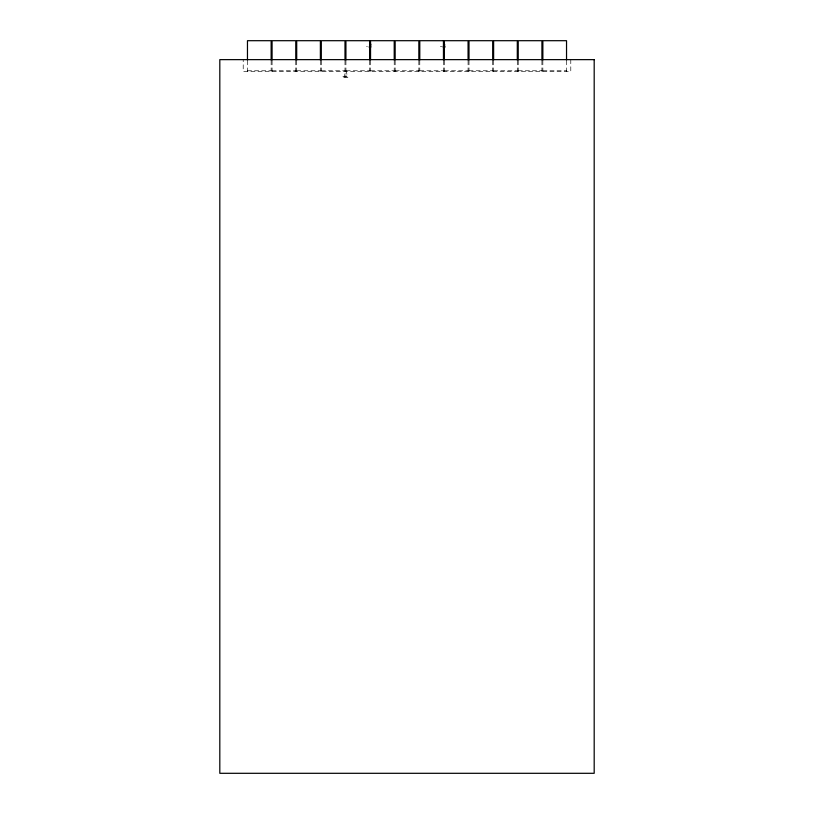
<?xml version="1.0" encoding="UTF-8"?>
<svg xmlns="http://www.w3.org/2000/svg" width="814" height="814" viewBox="0 0 814 814"><rect width="100%" height="100%" fill="white"/><g stroke="black" fill="none" stroke-linecap="round" stroke-linejoin="round"><path stroke-width="0.61" stroke-dasharray="4.07 3.05" d="M343.976 77.34L345.93 70.767L369.607 70.767M366.595 46.388L367.358 46.388M440.435 46.388L441.676 46.388M247.466 70.767L271.143 70.767M272.079 70.767L295.767 70.767M296.703 70.767L320.38 70.767M321.316 70.767L344.994 70.767M370.543 70.767L394.22 70.767M395.156 70.767L418.844 70.767M419.78 70.767L443.457 70.767M444.393 70.767L468.07 70.767M469.006 70.767L492.684 70.767M493.62 70.767L517.297 70.767M518.233 70.767L541.921 70.767M542.857 70.767L566.534 70.767M342.918 76.445L348.941 76.445M343.986 77.34L347.873 77.34L345.93 70.767M570.787 59.636L570.787 71.337L243.213 71.337L243.213 59.636M566.534 60.745L566.534 71.337M542.857 60.745L542.857 71.337M541.921 60.745L541.921 71.337M518.233 60.745L518.233 71.337M517.297 60.745L517.297 71.337M493.62 60.745L493.62 71.337M492.684 60.745L492.684 71.337M469.006 60.745L469.006 71.337M468.07 60.745L468.07 71.337M444.393 60.745L444.393 71.337M443.457 60.745L443.457 71.337M419.78 60.745L419.78 71.337M418.844 60.745L418.844 71.337M395.156 60.745L395.156 71.337M394.22 60.745L394.22 71.337M370.543 60.745L370.543 71.337M369.607 60.745L369.607 71.337M345.93 60.745L345.93 77.34M344.994 60.745L344.994 71.337M321.316 60.745L321.316 71.337M320.38 60.745L320.38 71.337M296.703 60.745L296.703 71.337M295.767 60.745L295.767 71.337M272.079 60.745L272.079 71.337M271.143 60.745L271.143 71.337M247.466 60.745L247.466 71.337"/><path stroke-width="1.22" d="M370.909 45.085L369.607 40.71L345.93 40.7L345.93 60.063M444.759 45.085L443.457 40.71L419.78 40.7L419.78 60.063M369.291 46.388L370.838 46.388M443.142 46.388L444.973 46.388M369.2 47.273L370.757 47.273M443.254 47.273L444.902 47.273M566.534 60.063L566.534 40.7L542.857 40.7L542.857 60.063M541.921 60.063L541.921 40.7L518.233 40.7L518.233 60.063M517.297 60.063L517.297 40.7L493.62 40.7L493.62 60.063M492.684 60.063L492.684 40.7L469.006 40.7L469.006 60.063M468.07 60.063L468.07 40.7L444.393 40.7L444.393 60.063M443.457 40.7L443.457 60.063M418.844 60.063L418.844 40.7L395.156 40.7L395.156 60.063M394.22 60.063L394.22 40.7L370.543 40.7L370.543 60.063M369.607 40.7L369.607 60.063M344.994 60.063L344.994 40.7L321.316 40.7L321.316 60.063M320.38 60.063L320.38 40.7L296.703 40.7L296.703 60.063M295.767 60.063L295.767 40.7L272.079 40.7L272.079 60.063M271.143 60.063L271.143 40.7L247.466 40.7L247.466 60.063M594.189 59.636L219.811 59.636L219.811 773.3L594.189 773.3L594.189 59.636"/></g></svg>
